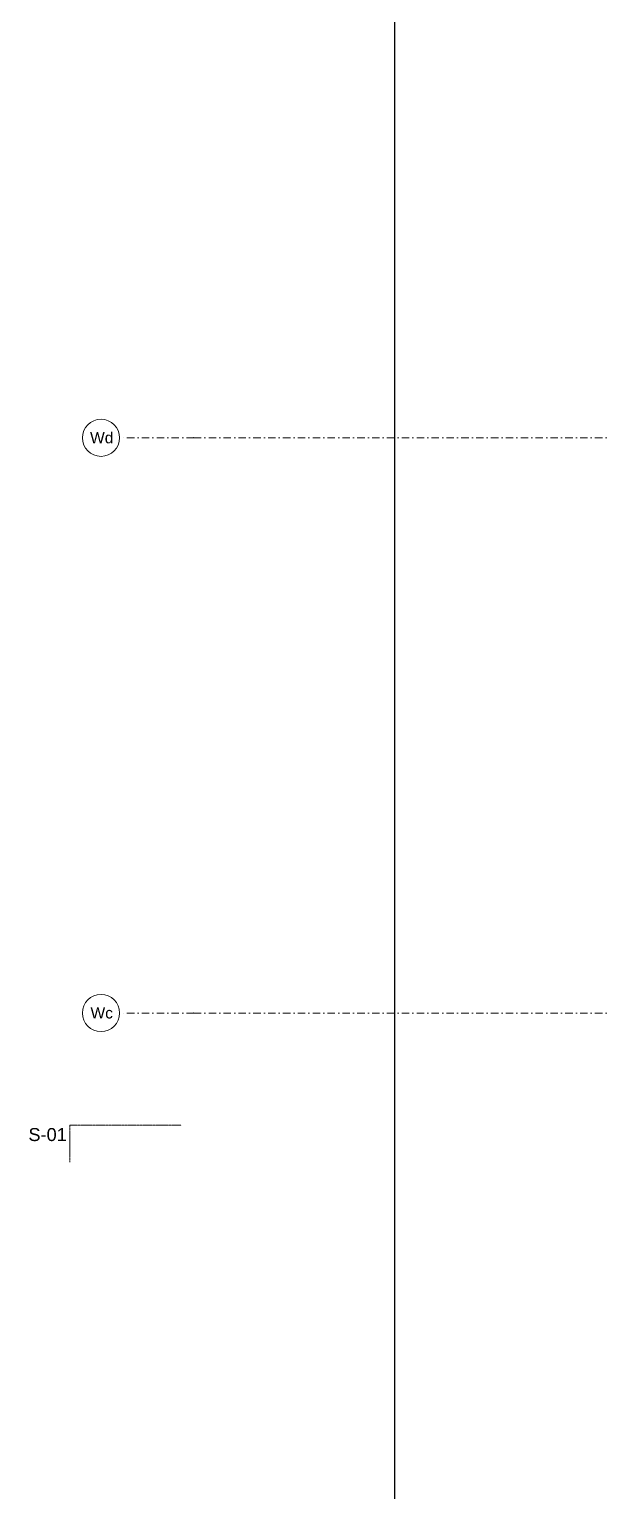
# Model space of a CAD drawing. Header units: millimetres. Extents: x 32522367 to 32638135, y 41424826 to 41540167.
# Drawn here: x 32537947 to 32545657, y 41482673 to 41502378 of the extents above; entities that cross this region are included whole.
import ezdxf
from ezdxf.enums import TextEntityAlignment as Align

# ---------------------------------------------------------------- set-up
doc = ezdxf.new("R2010")
doc.units = ezdxf.units.MM
doc.linetypes.add('Achse', pattern=[0.2, 0.1, -0.05, 0, -0.05])
doc.linetypes.add('Raster', pattern=[0.2, 0.1, -0.05, 0, -0.05])
doc.layers.add('000 Achsraster Haupt', color=251, linetype='Continuous')
for name, color, linetype, lineweight in [('000 Achsraster Haupt_Stift_Nr__1', 251, 'Continuous', 13), ('680 Grundgrenzen_Stift_Nr__16', 251, 'Continuous', 25), ('851 Marker Schnittführung Haupt_Stift_Nr__2', 251, 'Continuous', 18), ('851 Marker Schnittführung Neben_Stift_Nr__1', 251, 'Continuous', 13)]:
    doc.layers.add(name, color=color, linetype=linetype, lineweight=lineweight)
doc.styles.add('ERSTELLTER_STIL_1', font='arial.ttf')

# ---------------------------------------------------------------- blocks, each defined once
blk = doc.blocks.new('Standard-Rastermarker_4')
at = {"layer": '000 Achsraster Haupt_Stift_Nr__1', "color": 7, "linetype": 'Raster', "lineweight": 13}
for q in [(32.294, 0), (1, 0), (0, 0)]:
    blk.add_line((1, 0), q, dxfattribs=at)
at = {"layer": '000 Achsraster Haupt_Stift_Nr__1', "color": 7, "linetype": 'Continuous', "lineweight": 13}
blk.add_circle((-0.25, 0), 0.25, dxfattribs=at)
at = {"layer": '000 Achsraster Haupt_Stift_Nr__1', "color": 7, "linetype": 'Raster', "lineweight": 13}
blk.add_point((1, 0), dxfattribs=at)
at = {"layer": '000 Achsraster Haupt_Stift_Nr__1', "color": 7, "lineweight": 13, "style": 'ERSTELLTER_STIL_1'}
for tag, p in [('AC_MarkerText_1_0', (-0.25, 0.075)), ('AC_MarkerText_1_1', (33.544, 0.075))]:
    blk.add_attdef(tag, text='', height=0.15, dxfattribs=at).set_placement(p, align=Align.TOP_CENTER)
blk = doc.blocks.new('Standard-Rastermarker_5')
at = {"layer": '000 Achsraster Haupt_Stift_Nr__1', "color": 7, "linetype": 'Raster', "lineweight": 13}
for q in [(32.312, 0), (1, 0), (0, 0)]:
    blk.add_line((1, 0), q, dxfattribs=at)
at = {"layer": '000 Achsraster Haupt_Stift_Nr__1', "color": 7, "linetype": 'Continuous', "lineweight": 13}
blk.add_circle((-0.25, 0), 0.25, dxfattribs=at)
at = {"layer": '000 Achsraster Haupt_Stift_Nr__1', "color": 7, "linetype": 'Raster', "lineweight": 13}
blk.add_point((1, 0), dxfattribs=at)
at = {"layer": '000 Achsraster Haupt_Stift_Nr__1', "color": 7, "lineweight": 13, "style": 'ERSTELLTER_STIL_1'}
for tag, p in [('AC_MarkerText_1_0', (-0.25, 0.075)), ('AC_MarkerText_1_1', (33.562, 0.075))]:
    blk.add_attdef(tag, text='', height=0.15, dxfattribs=at).set_placement(p, align=Align.TOP_CENTER)

msp = doc.modelspace()

# ---------------------------------------------------------------- linework, layer by layer
at = {"layer": '680 Grundgrenzen_Stift_Nr__16', "color": 5, "linetype": 'Continuous', "lineweight": 25}
msp.add_line((32542868.915, 41431712.402), (32542868.416, 41530613.419), dxfattribs=at)
msp.add_line((32542868.915, 41431712.402), (32542868.416, 41530613.419), dxfattribs=at)
at = {"layer": '851 Marker Schnittführung Haupt_Stift_Nr__2', "color": 7, "linetype": 'Achse', "lineweight": 18}
msp.add_lwpolyline([(32538492.908, 41487113.397), (32538492.906, 41487613.397), (32539992.906, 41487613.405)], dxfattribs=at)

# ---------------------------------------------------------------- block references
at = {"layer": '000 Achsraster Haupt', "color": 7, "linetype": 'Continuous', "lineweight": 18}
ref = msp.add_blockref('Standard-Rastermarker_5', (32539163.359, 41496873.404), dxfattribs=dict(at, xscale=1000, yscale=1000, zscale=1000, rotation=0.0002954042531608))
ref.add_attrib('AC_MarkerText_1', 'Wd', dxfattribs={"layer": '000 Achsraster Haupt_Stift_Nr__1', "color": 7, "lineweight": 13, "height": 150, "rotation": 0.0002954, "style": 'ERSTELLTER_STIL_1'}).set_placement((32538923.016, 41496949.788), align=Align.TOP_CENTER)
ref = msp.add_blockref('Standard-Rastermarker_4', (32539163.397, 41489123.404), dxfattribs=dict(at, xscale=1000, yscale=1000, zscale=1000, rotation=0.0002954042531608))
ref.add_attrib('AC_MarkerText_1', 'Wc', dxfattribs={"layer": '000 Achsraster Haupt_Stift_Nr__1', "color": 7, "lineweight": 13, "height": 150, "rotation": 0.0002954, "style": 'ERSTELLTER_STIL_1'}).set_placement((32538923.054, 41489199.788), align=Align.TOP_CENTER)

# ---------------------------------------------------------------- texts
at = {"layer": '851 Marker Schnittführung Neben_Stift_Nr__1', "color": 7, "linetype": 'Continuous', "lineweight": 13, "insert": (32537935.951, 41487573.395), "char_height": 175, "attachment_point": 1, "rotation": 0.0002901, "style": 'ERSTELLTER_STIL_1'}
msp.add_mtext('\\A1;{\\pql;\\fArial|b0|i0|c0|p0;\\W1.000000;S\\fArial|b0|i0|c0|p0;\\W1.000000;-0\\fArial|b0|i0|c0|p0;\\W1.000000;1}', dxfattribs=at)

doc.saveas('drawing.dxf')
